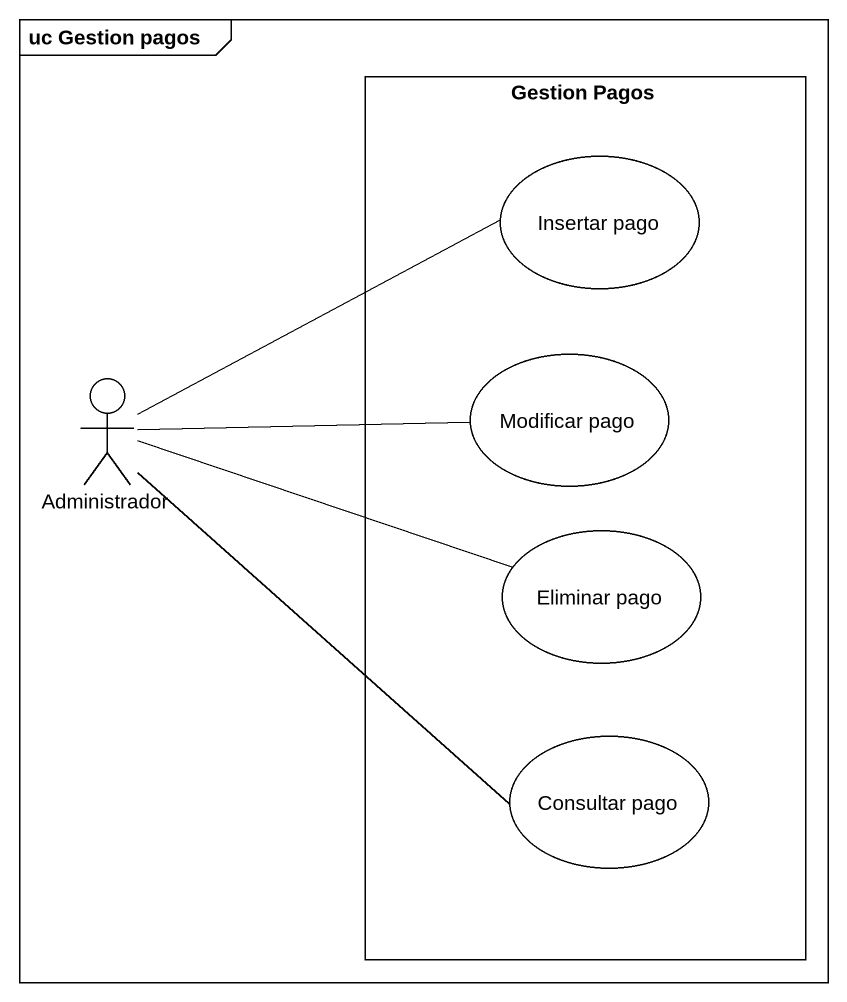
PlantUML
@startuml
mainframe uc Gestion pagos
rectangle "Gestion Pagos" as Gestion_Pagos {
  usecase "Insertar pago" as Insertar_pago
  usecase "Modificar pago" as Modificar_pago
  usecase "Eliminar pago" as Eliminar_pago
  usecase "Consultar pago" as Consultar_pago
}
actor Administrador
Administrador -right- Insertar_pago
Administrador -right- Modificar_pago
Administrador -right- Eliminar_pago
Administrador -- Consultar_pago
@enduml
